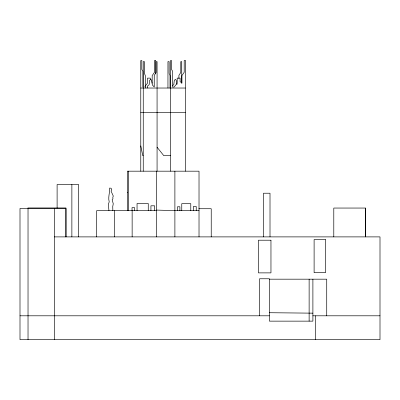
<?xml version="1.0" encoding="UTF-8"?>
<svg xmlns="http://www.w3.org/2000/svg" width="400" height="400" viewBox="0 0 400 400"><rect width="100%" height="100%" fill="white"/><g stroke="black" fill="none" stroke-linecap="round" stroke-linejoin="round"><path stroke-width="0.6" d="M147.335 88.03L147.35 86.18L149.13 84.74L149.64 80.275L150.87 79.38L151.48 80.15L152.395 84.985L154.245 87L154.245 75.405L156.12 72.485L156.12 61.615L157.07 61.615L157.07 171.18M144.84 86.52L147.47 83.21L147.47 78.125L150.37 78.125L150.37 79.815M172.625 85.465L173.79 84.74L174.305 80.275L175.535 79.38L176.145 80.15L177.005 84.385M140.77 88.03L185.37 88.03M140.77 112.31L185.37 112.31M143.25 155.655L142.775 155.655L140.77 145.89M170.49 155.655L163.78 155.655L157.07 147.215M27.835 207.96L66.005 207.96L66.005 236.89M198.865 208.725L211.23 208.725L211.23 236.89M156.5 210.625L96.67 210.625L96.67 236.89M199.02 210.625L174.89 210.625L156.5 210.085M54.335 236.89L380 236.89L380 339.69L20 339.69L20 208.45L65.89 208.45L65.89 236.89M269.4 279.18L326.725 279.18L326.725 315.8M20 315.8L269.4 315.8M312.895 315.8L380 315.8M269.4 312.72L312.895 313.16M127.53 192.565L127.33 192.385M108.95 210.625L108.32 204.405L109.215 201.835C107.845 197.22 109.97 192.665 109.635 188.08L111.005 188.215L111.745 189.445L111.1 191.16L113.3 196.075L112.835 197.17L112.925 198.74L112.185 199.81L113.255 203.785L112.735 206.555L112.86 210.625M365.53 236.69L365.53 208.05L333.79 208.05L333.79 236.89M365.42 208.05L365.42 236.89M315.67 315.8L315.67 339.69M312.895 279.18L312.895 321.14L269.4 321.14L269.4 278.77L259.55 278.77L259.55 315.8M309.13 279.18L309.13 321.14M270.01 236.89L270.01 193.22L263.47 193.22L263.47 236.89M199.02 236.89L199.02 171.18L127.315 171.18L127.315 210.625M196.235 210.625L196.235 206.5L193.35 206.5L193.35 210.625M190.78 210.625L190.78 203.65L181.76 203.65L181.76 210.625M185.37 171.18L185.37 60.31L184.205 60.54L184.205 72.28L181.9 75.64L181.9 83.21L180.09 81.5L180.09 78.125L177.19 78.125L177.19 83.21L174.18 86.99L172.615 87.115L172.615 71.24L171.56 69.47L171.56 60.54L170.49 60.54L170.49 171.18M181.735 83.115L181.735 61.615L180.785 61.615L180.785 72.485L178.91 75.405L178.91 78.455M179.895 210.625L179.895 206.775L177.435 206.775L177.435 210.625M174.89 171.18L174.89 236.89M170.015 88.03L170.015 75.58L169.13 73.385L169.13 61.615L167.95 61.615L167.95 88.03M156.5 171.18L156.5 236.89M155.65 73.865L155.65 60.31L154.485 60.54L154.485 72.28L152.18 75.64L152.18 83.21M154.64 210.625L154.64 205.8L150.93 205.8L150.93 210.625M148.26 210.625L148.26 203.495L137.05 203.495L137.05 210.625M145.315 88.03L145.315 75.58L144.43 73.385L144.43 61.615L143.25 61.615L143.25 171.18M142.9 87.115L142.9 71.24L141.845 69.47L141.845 60.54L140.77 60.54L140.77 171.18M134.595 210.625L134.595 207.595L132.04 207.595L132.04 210.625M132.14 210.625L132.14 236.89M128.605 171.18L128.605 210.625M114.42 210.625L114.42 236.89M78.645 236.89L78.645 184.515L57.11 184.515L57.11 207.96M71.87 184.515L71.87 236.89M54.335 208.45L54.335 339.69M28.03 208.45L28.03 339.69M325.535 239.57L314.11 239.57L314.11 272.7L325.535 272.7L325.535 239.57M270.96 240.21L258.405 240.21L258.405 272.88L270.96 272.88L270.96 240.21"/></g></svg>
